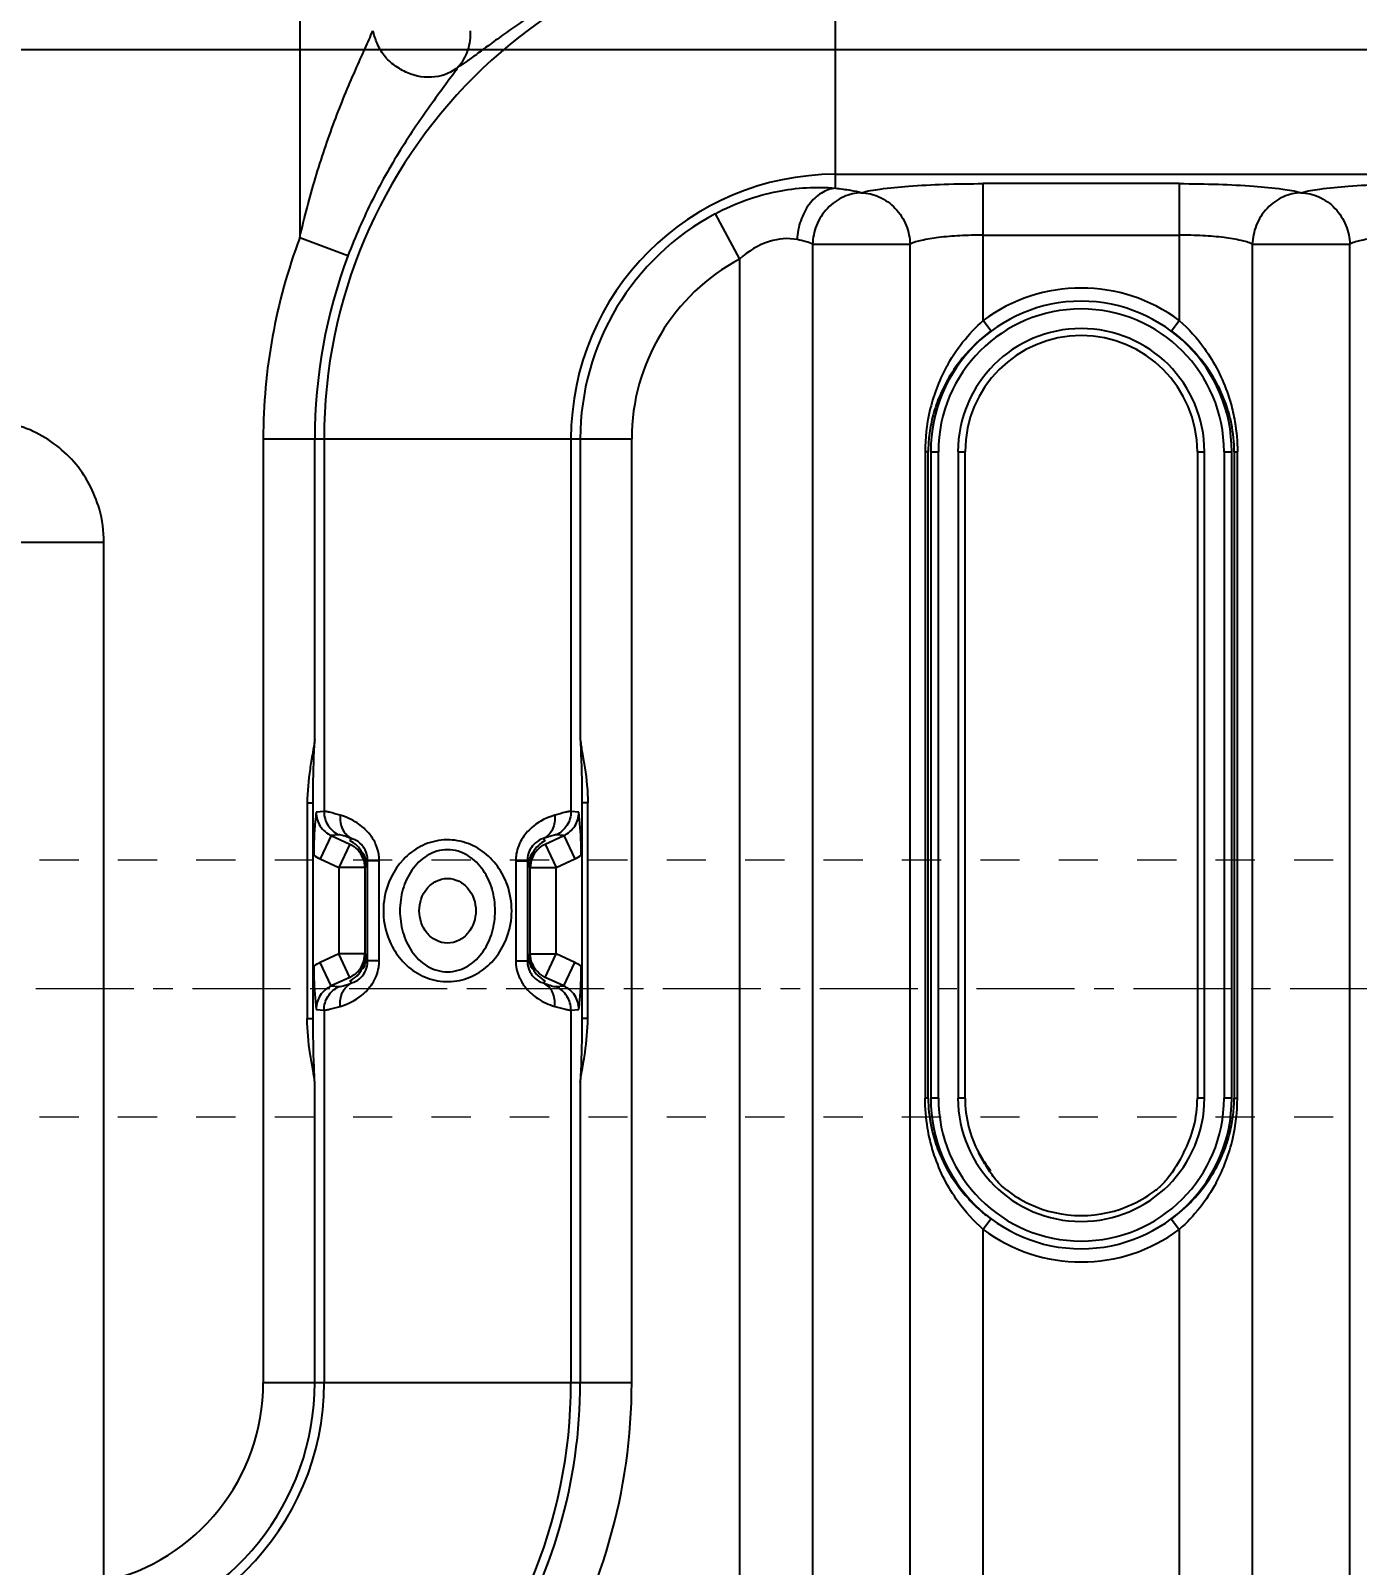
# Model space of a CAD drawing. Header units: millimetres. Extents: x 699 to 6116, y -3115 to -1923.
# Drawn here: x 881.8 to 933.4, y -2390.5 to -2330.8 of the extents above; entities that cross this region are included whole.
import ezdxf

# ---------------------------------------------------------------- set-up
doc = ezdxf.new("R2010")
doc.units = ezdxf.units.MM
doc.header["$LTSCALE"] = 16.335
doc.header["$PDMODE"] = 3
doc.header["$PDSIZE"] = 0.3125
doc.linetypes.add('CENTER', pattern=[0.6, 0.375, -0.075, 0.075, -0.075])
doc.linetypes.add('HIDDEN', pattern=[0.2, 0.1, -0.1])
doc.layers.get('0').update_dxf_attribs({"linetype": 'CONTINUOUS'})
doc.layers.get('Defpoints').update_dxf_attribs({"linetype": 'CONTINUOUS'})
doc.layers.add('cool', color=153, linetype='HIDDEN', lineweight=9)
doc.styles.get("Standard").update_dxf_attribs({"font": 'txt', "width": 0.8})
doc.dimstyles.get("Standard").update_dxf_attribs({"dimtxt": 0.15625, "dimasz": 0.1875, "dimexe": 0.125, "dimexo": 0.0625, "dimtad": 0, "dimtih": 1, "dimtoh": 1, "dimdsep": 46, "dimtxsty": 'Standard', "dimcen": 0.09, "dimadec": 0, "dimazin": 0, "dimtp": 0.01, "dimtm": 0.01, "dimtfac": 1, "dimtofl": 0, "dimtmove": 0, "dimatfit": 3, "dimfxl": 0, "dimtolj": 1, "dimarcsym": 0})

# ---------------------------------------------------------------- blocks, each defined once
blk = doc.blocks.new('*D755')
at = {"color": 4, "lineweight": -2}
blk.add_line((976.485, -2331.543), (755.484, -2331.543), dxfattribs=at)
at = {"layer": 'Defpoints', "color": 0}
for p in [(755.484, -2331.543), (976.547, -2331.543), (1045.847, -2423.043)]:
    blk.add_point(p, dxfattribs=at)
at = {"color": 6, "insert": (741.484, -2331.543), "char_height": 10, "attachment_point": 5}
blk.add_mtext('\\A1;91.50', dxfattribs=at)

msp = doc.modelspace()

# ---------------------------------------------------------------- linework, layer by layer
at = {"color": 7, "linetype": 'Continuous'}
for p, q in [((892.295, -2321.095), (892.295, -2338.847)), ((913.121, -2336.917), (913.121, -2326.244)), ((987.187, -2336.381), (913.121, -2336.381)), ((918.864, -2342.066), (918.864, -2336.743)), ((926.482, -2336.743), (918.864, -2336.743)), ((926.482, -2336.743), (926.482, -2342.066)), ((908.446, -2337.913), (909.389, -2339.677)), ((894.168, -2339.549), (892.295, -2338.846)), ((918.864, -2338.743), (926.482, -2338.743)), ((912.231, -2339.094), (912.231, -2492.991)), ((912.231, -2339.094), (916.022, -2339.094)), ((916.022, -2492.991), (916.022, -2339.094)), ((929.325, -2339.094), (929.325, -2492.991)), ((929.325, -2339.094), (933.116, -2339.094)), ((933.116, -2492.991), (933.116, -2339.094)), ((909.389, -2339.677), (909.389, -2492.408)), ((919.165, -2342.468), (918.864, -2342.066)), ((926.182, -2342.468), (926.482, -2342.066)), ((890.877, -2346.663), (890.877, -2383.364)), ((890.877, -2346.663), (905.2, -2346.663)), ((892.877, -2358.35), (892.877, -2346.663)), ((893.239, -2346.663), (893.239, -2361.154)), ((902.839, -2361.154), (902.839, -2346.663)), ((903.2, -2346.663), (903.2, -2358.348)), ((905.2, -2383.364), (905.2, -2346.663)), ((916.602, -2347.166), (916.602, -2372.303)), ((916.726, -2347.166), (916.602, -2347.166)), ((916.726, -2372.303), (916.726, -2347.166)), ((916.822, -2347.166), (916.822, -2372.303)), ((916.822, -2347.166), (917.123, -2347.166)), ((917.123, -2372.303), (917.123, -2347.166)), ((917.884, -2347.166), (917.884, -2372.303)), ((917.884, -2347.166), (918.16, -2347.166)), ((918.16, -2372.303), (918.16, -2347.166)), ((927.187, -2347.166), (927.187, -2372.303)), ((927.187, -2347.166), (927.463, -2347.166)), ((927.463, -2372.303), (927.463, -2347.166)), ((928.224, -2347.166), (928.224, -2372.303)), ((928.224, -2347.166), (928.525, -2347.166)), ((928.525, -2372.303), (928.525, -2347.166)), ((928.62, -2347.166), (928.62, -2372.303)), ((928.62, -2347.166), (928.745, -2347.166)), ((928.745, -2372.303), (928.745, -2347.166)), ((877.34, -2350.685), (884.678, -2350.685)), ((884.678, -2391.095), (884.678, -2350.685)), ((892.584, -2360.821), (892.584, -2369.206)), ((892.584, -2360.821), (892.814, -2360.821)), ((892.814, -2369.207), (892.814, -2360.82)), ((903.263, -2360.82), (903.263, -2369.207)), ((903.494, -2360.821), (903.263, -2360.821)), ((903.494, -2369.206), (903.494, -2360.821)), ((893.239, -2361.154), (892.931, -2361.179)), ((903.146, -2361.179), (902.839, -2361.154)), ((893.518, -2362.088), (893.094, -2362.999)), ((893.814, -2362.064), (893.518, -2362.088)), ((893.518, -2362.088), (894.24, -2362.425)), ((901.837, -2362.425), (902.559, -2362.088)), ((902.559, -2362.088), (902.263, -2362.064)), ((902.559, -2362.088), (902.983, -2362.999)), ((894.24, -2362.425), (893.815, -2363.335)), ((894.31, -2362.207), (894.24, -2362.29)), ((894.72, -2362.764), (894.721, -2362.761)), ((901.357, -2362.761), (901.357, -2362.764)), ((901.767, -2362.207), (901.837, -2362.29)), ((901.837, -2362.425), (902.262, -2363.335)), ((893.094, -2362.999), (893.815, -2363.335)), ((893.815, -2363.335), (893.815, -2366.692)), ((894.821, -2363.335), (893.815, -2363.335)), ((894.821, -2363.335), (894.821, -2366.692)), ((894.934, -2363.066), (894.853, -2363.161)), ((894.853, -2363.161), (894.853, -2363.335)), ((894.934, -2366.961), (894.934, -2363.066)), ((895.386, -2363.066), (894.934, -2363.066)), ((895.386, -2366.961), (895.386, -2363.066)), ((900.691, -2363.066), (900.691, -2366.961)), ((900.691, -2363.066), (901.143, -2363.066)), ((901.143, -2363.066), (901.143, -2366.961)), ((901.143, -2363.066), (901.224, -2363.161)), ((901.224, -2363.161), (901.224, -2363.335)), ((901.256, -2366.692), (901.256, -2363.335)), ((901.256, -2363.335), (902.262, -2363.335)), ((902.262, -2363.335), (902.983, -2362.999)), ((902.262, -2366.692), (902.262, -2363.335)), ((893.815, -2366.692), (893.094, -2367.028)), ((894.24, -2367.602), (893.815, -2366.692)), ((894.821, -2366.692), (893.815, -2366.692)), ((894.853, -2366.692), (894.853, -2366.866)), ((894.934, -2366.961), (894.853, -2366.866)), ((895.386, -2366.961), (894.934, -2366.961)), ((900.691, -2366.961), (901.143, -2366.961)), ((901.143, -2366.961), (901.224, -2366.866)), ((901.224, -2366.692), (901.224, -2366.866)), ((901.256, -2366.692), (902.262, -2366.692)), ((901.837, -2367.602), (902.262, -2366.692)), ((902.983, -2367.028), (902.262, -2366.692)), ((893.518, -2367.938), (893.094, -2367.028)), ((894.721, -2367.266), (894.72, -2367.263)), ((901.357, -2367.263), (901.357, -2367.266)), ((902.559, -2367.938), (902.983, -2367.028)), ((894.24, -2367.602), (893.518, -2367.938)), ((893.518, -2367.938), (893.814, -2367.963)), ((894.31, -2367.82), (894.24, -2367.737)), ((901.767, -2367.82), (901.837, -2367.737)), ((902.559, -2367.938), (901.837, -2367.602)), ((902.263, -2367.963), (902.559, -2367.938)), ((892.584, -2369.206), (892.814, -2369.206)), ((892.931, -2368.848), (893.239, -2368.873)), ((893.239, -2368.873), (893.239, -2383.364)), ((902.839, -2368.873), (903.146, -2368.848)), ((902.839, -2383.364), (902.839, -2368.873)), ((903.494, -2369.206), (903.263, -2369.206)), ((892.877, -2383.364), (892.877, -2371.679)), ((903.2, -2371.677), (903.2, -2383.364)), ((916.726, -2372.303), (916.602, -2372.303)), ((917.123, -2372.303), (916.822, -2372.303)), ((918.16, -2372.303), (917.884, -2372.303)), ((927.463, -2372.303), (927.187, -2372.303)), ((928.525, -2372.303), (928.224, -2372.303)), ((928.62, -2372.303), (928.745, -2372.303)), ((919.165, -2377.002), (918.865, -2377.403)), ((926.181, -2377.002), (926.481, -2377.403)), ((918.865, -2398.374), (918.865, -2377.404)), ((926.481, -2377.404), (926.481, -2398.374)), ((905.2, -2383.364), (890.877, -2383.364))]:
    msp.add_line(p, q, dxfattribs=at)
for centre, radius, start, end in [((913.121, -2346.663), 19.882, 90, 180), ((913.121, -2346.663), 10.283, 90, 180), ((913.121, -2346.663), 9.921, 118.1124, 180), ((913.121, -2346.663), 22.244, 159.42729, 180), ((913.121, -2346.663), 20.244, 159.42676, 180), ((913.121, -2346.663), 7.921, 118.11496, 180), ((922.673, -2347.166), 6.365, 53.24509, 126.756), ((922.673, -2347.166), 5.852, 0, 180), ((922.673, -2347.166), 5.551, 0, 180), ((922.673, -2347.166), 4.79, 0, 180), ((922.907, -2347.493), 6.265, 126.68104, 140.63403), ((922.433, -2347.5), 6.275, 42.44723, 53.31199), ((922.673, -2347.166), 4.514, 0, 180), ((922.778, -2347.385), 6.097, 140.64621, 149.14781), ((923.467, -2347.133), 6.86, 151.73542, 167.09977), ((922.63, -2347.296), 5.924, 149.15386, 157.87831), ((922.452, -2347.223), 5.732, 157.88489, 165.89702), ((923.591, -2347.17), 6.989, 167.02835, 179.96411), ((922.29, -2347.18), 5.564, 165.91139, 173.29477), ((922.184, -2347.167), 5.457, 173.30942, 179.99252), ((922.99, -2347.183), 5.63, 0.17063, 11.28416), ((893.403, -2363.343), 2.074, 46.64159, 48.91854), ((893.484, -2363.26), 1.957, 37.73679, 46.7035), ((893.809, -2363.206), 1.013, 25.92354, 64.94585), ((894.097, -2362.973), 0.795, 66.55422, 74.43916), ((893.82, -2363.334), 1.001, 21.68775, 43.43168), ((902.259, -2363.335), 1.003, 136.58371, 179.99284), ((902.268, -2363.206), 1.013, 115.05403, 154.07634), ((893.951, -2361.162), 2.027, 236.66808, 244.99291), ((893.982, -2363.162), 0.871, 0.04722, 9.68239), ((902.252, -2363.066), 1.56, 170.61494, 179.98539), ((902.098, -2363.064), 0.955, 172.44694, 180.08855), ((902.425, -2363.26), 1.169, 171.60653, 175.10995), ((902.126, -2361.161), 2.027, 295.00763, 303.33132), ((898.562, -2365.014), 3.017, 170.11969, 179.99222), ((897.516, -2365.013), 3.018, 350.09885, 359.99212), ((893.818, -2366.692), 1.003, 316.58371, 359.99284), ((893.979, -2366.963), 0.955, 352.49671, 0.08854), ((893.826, -2366.961), 1.56, 350.67566, 359.98573), ((893.951, -2368.866), 2.027, 115.00728, 123.33172), ((893.809, -2366.821), 1.013, 295.05403, 334.07634), ((902.258, -2366.693), 1.001, 201.68775, 223.43168), ((902.268, -2366.821), 1.013, 205.92354, 244.94585), ((902.126, -2368.866), 2.027, 56.6686, 64.9924), ((902.592, -2366.768), 1.956, 217.68747, 226.65606), ((901.981, -2367.054), 0.795, 246.57066, 254.43922), ((902.674, -2366.684), 2.073, 226.59429, 228.90551), ((922.356, -2372.287), 5.63, 180.16985, 191.27589), ((922.673, -2372.303), 5.852, 180, 0), ((922.673, -2372.303), 5.551, 180, 360), ((922.673, -2372.303), 4.79, 180, 360), ((922.673, -2372.303), 4.514, 180, 208.09971), ((922.673, -2372.303), 4.514, 331.90483, 0), ((921.759, -2372.299), 6.985, 347.00345, 359.96793), ((923.165, -2372.303), 5.455, 353.3054, 359.99398), ((923.056, -2372.289), 5.565, 345.90673, 353.2919), ((921.879, -2372.336), 6.86, 331.71126, 347.07732), ((922.895, -2372.247), 5.732, 337.87646, 345.89195), ((922.633, -2372.172), 5.927, 201.67348, 208.98434), ((922.924, -2372.025), 4.867, 209.59884, 219.34278), ((922.739, -2372.184), 5.899, 330.95728, 337.8845), ((922.757, -2372.101), 6.07, 209.00039, 222.55546), ((922.569, -2372.084), 6.097, 320.63719, 329.13815), ((922.65, -2372.135), 6.001, 329.15727, 330.96206), ((922.72, -2372.039), 4.835, 232.30581, 244.67445), ((922.623, -2372.032), 4.843, 295.32467, 307.67627), ((924.138, -2373.995), 2.364, 307.68916, 311.06026), ((922.941, -2371.941), 6.314, 222.49821, 229.13383), ((922.673, -2372.147), 4.718, 244.62602, 295.37333), ((922.462, -2371.997), 6.235, 310.32352, 320.63572), ((922.91, -2371.977), 6.267, 229.13139, 230.38455), ((922.844, -2372.058), 6.162, 230.37863, 233.34727), ((922.358, -2371.881), 6.391, 306.74971, 310.36448), ((922.673, -2372.303), 6.365, 233.25288, 306.74714), ((882.956, -2383.364), 19.882, 270, 0), ((882.956, -2383.364), 10.283, 270, 360), ((882.956, -2383.364), 7.921, 282.5589, 0), ((882.956, -2383.364), 9.921, 282.5589, 360), ((882.956, -2383.364), 20.244, 327.76467, 0), ((882.956, -2383.364), 22.244, 327.76473, 360)]:
    msp.add_arc(centre, radius, start, end, dxfattribs=at)
for points, knots in [([(902.791, -2329.252), (902.324, -2329.528), (901.441, -2330.084), (900.402, -2330.809), (899.659, -2331.352), (899.189, -2331.701), (898.799, -2331.983), (898.563, -2332.144), (898.457, -2332.2)], [0, 0, 0, 0, 0.310097, 0.596891, 0.724237, 0.836971, 0.931556, 1, 1, 1, 1]), ([(892.295, -2338.846), (892.471, -2338.064), (892.873, -2336.539), (893.603, -2334.365), (894.289, -2332.7), (894.812, -2331.537), (895.041, -2331.027), (895.137, -2330.797)], [0, 0, 0, 0, 0.281124, 0.552727, 0.803715, 0.912437, 1, 1, 1, 1]), ([(898.457, -2332.2), (898.212, -2332.422), (897.524, -2332.702), (896.62, -2332.538), (895.979, -2332.17), (895.558, -2331.787), (895.29, -2331.303), (895.184, -2330.961), (895.138, -2330.796)], [0, 0, 0, 0, 0.232035, 0.484937, 0.617307, 0.749047, 0.879462, 1, 1, 1, 1]), ([(898.457, -2332.2), (898.624, -2332.017), (898.885, -2331.566), (898.945, -2331.051), (898.928, -2330.796)], [0, 0, 0, 0, 0.492652, 1, 1, 1, 1]), ([(898.457, -2332.2), (898.324, -2332.398), (898.004, -2332.835), (897.255, -2333.851), (896.229, -2335.342), (895.088, -2337.348), (894.449, -2338.801), (894.168, -2339.549)], [0, 0, 0, 0, 0.083637, 0.19025, 0.443524, 0.719151, 1, 1, 1, 1]), ([(908.446, -2337.913), (909.202, -2337.509), (910.74, -2336.951), (912.371, -2336.849), (913.121, -2336.917)], [0, 0, 0, 0, 0.53203, 1, 1, 1, 1]), ([(913.121, -2336.917), (912.928, -2336.935), (912.528, -2337.083), (912.057, -2337.546), (911.733, -2338.182), (911.641, -2338.668), (911.628, -2338.917)], [0, 0, 0, 0, 0.215904, 0.456455, 0.721739, 1, 1, 1, 1]), ([(914.126, -2337.094), (913.892, -2337.103), (913.399, -2337.22), (912.768, -2337.674), (912.346, -2338.338), (912.239, -2338.849), (912.231, -2339.094)], [0, 0, 0, 0, 0.233589, 0.491565, 0.754786, 1, 1, 1, 1]), ([(913.121, -2336.917), (913.317, -2336.94), (913.655, -2336.986), (913.989, -2337.054), (914.127, -2337.094)], [0, 0, 0, 0, 0.579616, 1, 1, 1, 1]), ([(914.126, -2337.094), (914.361, -2337.103), (914.854, -2337.22), (915.485, -2337.673), (915.907, -2338.338), (916.014, -2338.849), (916.022, -2339.094)], [0, 0, 0, 0, 0.233576, 0.49155, 0.754779, 1, 1, 1, 1]), ([(914.127, -2337.094), (914.364, -2337.024), (914.977, -2336.927), (916.049, -2336.823), (917.387, -2336.758), (918.356, -2336.742), (918.864, -2336.743)], [0, 0, 0, 0, 0.155953, 0.389399, 0.679638, 1, 1, 1, 1]), ([(926.482, -2336.743), (926.991, -2336.743), (927.959, -2336.758), (929.298, -2336.823), (930.37, -2336.927), (930.983, -2337.024), (931.22, -2337.094)], [0, 0, 0, 0, 0.320382, 0.610623, 0.844065, 1, 1, 1, 1]), ([(931.22, -2337.094), (930.986, -2337.103), (930.492, -2337.22), (929.862, -2337.674), (929.44, -2338.338), (929.333, -2338.849), (929.325, -2339.094)], [0, 0, 0, 0, 0.233582, 0.491558, 0.754783, 1, 1, 1, 1]), ([(931.22, -2337.094), (931.457, -2337.024), (932.07, -2336.927), (933.143, -2336.823), (934.481, -2336.758), (935.45, -2336.743), (935.958, -2336.743)], [0, 0, 0, 0, 0.155949, 0.389399, 0.679641, 1, 1, 1, 1]), ([(931.22, -2337.094), (931.454, -2337.103), (931.948, -2337.22), (932.578, -2337.673), (933, -2338.338), (933.107, -2338.849), (933.116, -2339.094)], [0, 0, 0, 0, 0.233579, 0.491555, 0.754782, 1, 1, 1, 1]), ([(911.628, -2338.917), (911.277, -2338.849), (910.431, -2338.924), (909.726, -2339.376), (909.389, -2339.677)], [0, 0, 0, 0, 0.441713, 1, 1, 1, 1]), ([(912.231, -2339.094), (912.151, -2339.055), (911.951, -2338.987), (911.746, -2338.94), (911.628, -2338.917)], [0, 0, 0, 0, 0.426069, 1, 1, 1, 1]), ([(918.864, -2338.743), (918.559, -2338.743), (917.977, -2338.758), (917.173, -2338.823), (916.528, -2338.928), (916.16, -2339.026), (916.022, -2339.094)], [0, 0, 0, 0, 0.318094, 0.606842, 0.840019, 1, 1, 1, 1]), ([(929.325, -2339.094), (929.187, -2339.026), (928.819, -2338.927), (928.174, -2338.823), (927.369, -2338.758), (926.787, -2338.743), (926.482, -2338.743)], [0, 0, 0, 0, 0.159966, 0.393169, 0.681938, 1, 1, 1, 1]), ([(935.958, -2338.743), (935.653, -2338.743), (935.071, -2338.758), (934.266, -2338.823), (933.622, -2338.927), (933.253, -2339.026), (933.116, -2339.094)], [0, 0, 0, 0, 0.318068, 0.606833, 0.840031, 1, 1, 1, 1]), ([(928.222, -2345.107), (928.155, -2344.94), (927.856, -2344.276), (927.433, -2343.669), (927.063, -2343.265)], [0, 0, 0, 0, 0.248207, 1, 1, 1, 1]), ([(927.462, -2343.147), (927.857, -2343.698), (928.277, -2344.524), (928.52, -2345.399), (928.571, -2345.623)], [0, 0, 0, 0, 0.746535, 1, 1, 1, 1]), ([(928.511, -2346.081), (928.495, -2345.997), (928.42, -2345.666), (928.315, -2345.343), (928.222, -2345.107)], [0, 0, 0, 0, 0.253093, 1, 1, 1, 1]), ([(884.504, -2349.401), (884.405, -2349.063), (884.141, -2348.404), (883.339, -2347.24), (881.871, -2346.173), (879.741, -2345.778), (878.341, -2346.169), (877.722, -2346.496)], [0, 0, 0, 0, 0.125575, 0.251178, 0.500815, 0.750401, 1, 1, 1, 1]), ([(928.571, -2345.623), (928.599, -2345.748), (928.7, -2346.256), (928.744, -2346.775), (928.744, -2347.166)], [0, 0, 0, 0, 0.246522, 1, 1, 1, 1]), ([(892.877, -2358.353), (892.86, -2358.535), (892.794, -2358.918), (892.644, -2359.733), (892.592, -2360.38), (892.584, -2360.821)], [0, 0, 0, 0, 0.220595, 0.468086, 1, 1, 1, 1]), ([(892.814, -2360.82), (892.814, -2360.607), (892.821, -2359.783), (892.844, -2358.96), (892.877, -2358.35)], [0, 0, 0, 0, 0.258531, 1, 1, 1, 1]), ([(903.2, -2358.348), (903.211, -2358.545), (903.246, -2359.368), (903.263, -2360.193), (903.263, -2360.82)], [0, 0, 0, 0, 0.238737, 1, 1, 1, 1]), ([(903.2, -2358.354), (903.217, -2358.522), (903.279, -2358.889), (903.425, -2359.704), (903.493, -2360.363), (903.493, -2360.821)], [0, 0, 0, 0, 0.204381, 0.447908, 1, 1, 1, 1]), ([(892.931, -2361.179), (892.919, -2361.298), (892.863, -2361.855), (892.837, -2362.415), (892.837, -2362.855)], [0, 0, 0, 0, 0.213161, 1, 1, 1, 1]), ([(892.931, -2361.179), (892.931, -2361.367), (893.044, -2361.752), (893.348, -2362.01), (893.518, -2362.088)], [0, 0, 0, 0, 0.500367, 1, 1, 1, 1]), ([(893.865, -2361.297), (893.728, -2361.257), (893.547, -2361.205), (893.337, -2361.162), (893.265, -2361.152), (893.239, -2361.154)], [0, 0, 0, 0, 0.665407, 0.875292, 1, 1, 1, 1]), ([(893.239, -2361.154), (893.239, -2361.341), (893.347, -2361.722), (893.645, -2361.984), (893.814, -2362.064)], [0, 0, 0, 0, 0.500608, 1, 1, 1, 1]), ([(893.865, -2361.297), (893.848, -2361.481), (893.899, -2361.85), (894.159, -2362.131), (894.31, -2362.207)], [0, 0, 0, 0, 0.522337, 1, 1, 1, 1]), ([(894.765, -2361.78), (894.69, -2361.714), (894.416, -2361.508), (894.097, -2361.364), (893.865, -2361.297)], [0, 0, 0, 0, 0.293028, 1, 1, 1, 1]), ([(902.212, -2361.297), (901.913, -2361.384), (901.435, -2361.622), (900.918, -2362.172), (900.749, -2362.587), (900.712, -2362.811)], [0, 0, 0, 0, 0.419119, 0.694058, 1, 1, 1, 1]), ([(902.212, -2361.297), (902.229, -2361.481), (902.178, -2361.85), (901.918, -2362.131), (901.767, -2362.207)], [0, 0, 0, 0, 0.522338, 1, 1, 1, 1]), ([(902.839, -2361.154), (902.812, -2361.152), (902.74, -2361.162), (902.531, -2361.205), (902.35, -2361.257), (902.212, -2361.297)], [0, 0, 0, 0, 0.124728, 0.334597, 1, 1, 1, 1]), ([(902.839, -2361.154), (902.838, -2361.341), (902.73, -2361.722), (902.432, -2361.984), (902.263, -2362.064)], [0, 0, 0, 0, 0.500609, 1, 1, 1, 1]), ([(902.559, -2362.088), (902.73, -2362.01), (903.034, -2361.751), (903.146, -2361.367), (903.146, -2361.179)], [0, 0, 0, 0, 0.499859, 1, 1, 1, 1]), ([(903.24, -2362.855), (903.24, -2362.694), (903.231, -2362.135), (903.187, -2361.576), (903.146, -2361.179)], [0, 0, 0, 0, 0.287229, 1, 1, 1, 1]), ([(893.998, -2362.101), (893.982, -2362.096), (893.933, -2362.082), (893.883, -2362.07), (893.848, -2362.065)], [0, 0, 0, 0, 0.311222, 1, 1, 1, 1]), ([(894.31, -2362.207), (894.28, -2362.196), (894.176, -2362.159), (894.072, -2362.123), (893.998, -2362.101)], [0, 0, 0, 0, 0.290956, 1, 1, 1, 1]), ([(895.307, -2362.576), (895.292, -2362.528), (895.222, -2362.346), (895.12, -2362.177), (895.032, -2362.062)], [0, 0, 0, 0, 0.257893, 1, 1, 1, 1]), ([(902.263, -2362.064), (902.242, -2362.062), (902.184, -2362.072), (902.018, -2362.116), (901.875, -2362.167), (901.767, -2362.207)], [0, 0, 0, 0, 0.123367, 0.332805, 1, 1, 1, 1]), ([(894.791, -2362.567), (894.761, -2362.522), (894.658, -2362.389), (894.517, -2362.288), (894.413, -2362.243)], [0, 0, 0, 0, 0.324542, 1, 1, 1, 1]), ([(894.729, -2362.795), (894.728, -2362.791), (894.725, -2362.781), (894.72, -2362.771), (894.72, -2362.764)], [0, 0, 0, 0, 0.362695, 1, 1, 1, 1]), ([(894.721, -2362.762), (894.721, -2362.758), (894.721, -2362.752), (894.733, -2362.751), (894.742, -2362.765), (894.759, -2362.784), (894.777, -2362.817), (894.813, -2362.893), (894.832, -2362.962), (894.841, -2363.015)], [0, 0, 0, 0, 0.030121, 0.050864, 0.098315, 0.18082, 0.302584, 0.471827, 1, 1, 1, 1]), ([(894.934, -2363.066), (894.934, -2363.018), (894.921, -2362.844), (894.859, -2362.674), (894.791, -2362.567)], [0, 0, 0, 0, 0.27182, 1, 1, 1, 1]), ([(900.364, -2364.019), (900.271, -2363.757), (900.012, -2363.259), (899.416, -2362.66), (898.647, -2362.285), (897.786, -2362.215), (896.964, -2362.472), (896.07, -2363.153), (895.683, -2363.954), (895.589, -2364.496)], [0, 0, 0, 0, 0.12475, 0.24862, 0.374145, 0.501554, 0.628097, 0.752427, 1, 1, 1, 1]), ([(899.888, -2365.013), (899.888, -2364.733), (899.814, -2364.175), (899.468, -2363.411), (898.872, -2362.811), (898.039, -2362.556), (897.205, -2362.811), (896.609, -2363.411), (896.263, -2364.175), (896.189, -2364.733), (896.189, -2365.013)], [0, 0, 0, 0, 0.127223, 0.251148, 0.374261, 0.499969, 0.625718, 0.748846, 0.872776, 1, 1, 1, 1]), ([(901.767, -2362.207), (901.656, -2362.238), (901.354, -2362.396), (901.18, -2362.724), (901.152, -2362.939)], [0, 0, 0, 0, 0.348046, 1, 1, 1, 1]), ([(901.224, -2363.161), (901.224, -2363.08), (901.237, -2362.972), (901.282, -2362.855), (901.306, -2362.804), (901.328, -2362.773), (901.339, -2362.755), (901.355, -2362.749), (901.356, -2362.758), (901.357, -2362.762)], [0, 0, 0, 0, 0.53878, 0.709627, 0.830417, 0.911609, 0.958791, 0.977938, 1, 1, 1, 1]), ([(901.357, -2362.764), (901.357, -2362.77), (901.349, -2362.789), (901.329, -2362.853), (901.308, -2362.912), (901.296, -2362.958)], [0, 0, 0, 0, 0.097651, 0.292493, 1, 1, 1, 1]), ([(894.821, -2363.248), (894.821, -2363.187), (894.808, -2363.032), (894.76, -2362.884), (894.729, -2362.795)], [0, 0, 0, 0, 0.394218, 1, 1, 1, 1]), ([(901.296, -2362.958), (901.293, -2362.968), (901.282, -2363.011), (901.273, -2363.055), (901.268, -2363.089)], [0, 0, 0, 0, 0.21794, 1, 1, 1, 1]), ([(896.939, -2365.013), (896.939, -2364.711), (897.095, -2364.234), (897.575, -2363.835), (898.039, -2363.718), (898.502, -2363.835), (898.982, -2364.234), (899.138, -2364.711), (899.138, -2365.013)], [0, 0, 0, 0, 0.248557, 0.373906, 0.499992, 0.626075, 0.751443, 1, 1, 1, 1]), ([(896.189, -2365.013), (896.189, -2365.294), (896.263, -2365.852), (896.609, -2366.616), (897.205, -2367.216), (898.038, -2367.471), (898.872, -2367.216), (899.468, -2366.616), (899.814, -2365.852), (899.888, -2365.294), (899.888, -2365.013)], [0, 0, 0, 0, 0.127226, 0.251152, 0.374267, 0.499976, 0.625725, 0.748852, 0.87278, 1, 1, 1, 1]), ([(899.138, -2365.013), (899.138, -2365.316), (898.982, -2365.793), (898.502, -2366.192), (898.039, -2366.309), (897.575, -2366.192), (897.095, -2365.793), (896.939, -2365.316), (896.939, -2365.013)], [0, 0, 0, 0, 0.248549, 0.373894, 0.499976, 0.626048, 0.751414, 1, 1, 1, 1]), ([(895.716, -2366.016), (895.809, -2366.277), (896.07, -2366.773), (896.666, -2367.37), (897.435, -2367.743), (898.295, -2367.811), (899.115, -2367.554), (900.008, -2366.873), (900.394, -2366.073), (900.488, -2365.532)], [0, 0, 0, 0, 0.124734, 0.248609, 0.374152, 0.501566, 0.628103, 0.752429, 1, 1, 1, 1]), ([(894.853, -2366.866), (894.853, -2366.947), (894.839, -2367.055), (894.796, -2367.172), (894.772, -2367.223), (894.749, -2367.254), (894.738, -2367.272), (894.722, -2367.278), (894.721, -2367.269), (894.721, -2367.265)], [0, 0, 0, 0, 0.536338, 0.708417, 0.829475, 0.910471, 0.958231, 0.977628, 1, 1, 1, 1]), ([(894.783, -2367.062), (894.787, -2367.048), (894.803, -2366.984), (894.813, -2366.919), (894.817, -2366.867)], [0, 0, 0, 0, 0.208184, 1, 1, 1, 1]), ([(901.143, -2366.961), (901.143, -2367.009), (901.156, -2367.182), (901.218, -2367.352), (901.286, -2367.459)], [0, 0, 0, 0, 0.271751, 1, 1, 1, 1]), ([(901.241, -2367.037), (901.238, -2367.024), (901.228, -2366.968), (901.224, -2366.91), (901.224, -2366.866)], [0, 0, 0, 0, 0.229557, 1, 1, 1, 1]), ([(901.256, -2366.779), (901.256, -2366.84), (901.269, -2366.995), (901.317, -2367.142), (901.348, -2367.231)], [0, 0, 0, 0, 0.393345, 1, 1, 1, 1]), ([(892.837, -2367.172), (892.837, -2367.333), (892.846, -2367.892), (892.89, -2368.451), (892.931, -2368.848)], [0, 0, 0, 0, 0.287227, 1, 1, 1, 1]), ([(893.865, -2368.73), (894.165, -2368.643), (894.643, -2368.405), (895.159, -2367.854), (895.328, -2367.439), (895.365, -2367.214)], [0, 0, 0, 0, 0.419109, 0.694063, 1, 1, 1, 1]), ([(894.31, -2367.82), (894.421, -2367.789), (894.724, -2367.63), (894.897, -2367.302), (894.926, -2367.088)], [0, 0, 0, 0, 0.348001, 1, 1, 1, 1]), ([(894.72, -2367.263), (894.72, -2367.257), (894.728, -2367.237), (894.749, -2367.171), (894.771, -2367.11), (894.783, -2367.062)], [0, 0, 0, 0, 0.096382, 0.291016, 1, 1, 1, 1]), ([(900.77, -2367.451), (900.786, -2367.498), (900.855, -2367.68), (900.956, -2367.849), (901.044, -2367.964)], [0, 0, 0, 0, 0.257865, 1, 1, 1, 1]), ([(901.357, -2367.265), (901.356, -2367.27), (901.348, -2367.28), (901.335, -2367.263), (901.321, -2367.247), (901.303, -2367.216), (901.27, -2367.148), (901.251, -2367.085), (901.241, -2367.037)], [0, 0, 0, 0, 0.045836, 0.092461, 0.175998, 0.299884, 0.470581, 1, 1, 1, 1]), ([(901.286, -2367.459), (901.315, -2367.505), (901.419, -2367.638), (901.56, -2367.739), (901.664, -2367.784)], [0, 0, 0, 0, 0.324676, 1, 1, 1, 1]), ([(901.348, -2367.231), (901.349, -2367.235), (901.352, -2367.246), (901.357, -2367.256), (901.357, -2367.263)], [0, 0, 0, 0, 0.362698, 1, 1, 1, 1]), ([(903.146, -2368.848), (903.158, -2368.729), (903.214, -2368.172), (903.24, -2367.612), (903.24, -2367.172)], [0, 0, 0, 0, 0.213168, 1, 1, 1, 1]), ([(893.518, -2367.938), (893.348, -2368.017), (893.044, -2368.275), (892.931, -2368.66), (892.931, -2368.848)], [0, 0, 0, 0, 0.499687, 1, 1, 1, 1]), ([(893.239, -2368.873), (893.239, -2368.686), (893.347, -2368.305), (893.645, -2368.043), (893.814, -2367.963)], [0, 0, 0, 0, 0.500609, 1, 1, 1, 1]), ([(893.814, -2367.963), (893.835, -2367.965), (893.893, -2367.955), (894.059, -2367.911), (894.202, -2367.86), (894.31, -2367.82)], [0, 0, 0, 0, 0.123367, 0.332805, 1, 1, 1, 1]), ([(893.865, -2368.73), (893.848, -2368.546), (893.899, -2368.177), (894.159, -2367.896), (894.31, -2367.82)], [0, 0, 0, 0, 0.522338, 1, 1, 1, 1]), ([(902.212, -2368.73), (902.229, -2368.546), (902.178, -2368.177), (901.918, -2367.896), (901.767, -2367.82)], [0, 0, 0, 0, 0.522336, 1, 1, 1, 1]), ([(901.767, -2367.82), (901.797, -2367.831), (901.901, -2367.868), (902.005, -2367.904), (902.08, -2367.926)], [0, 0, 0, 0, 0.290978, 1, 1, 1, 1]), ([(902.08, -2367.926), (902.095, -2367.931), (902.144, -2367.945), (902.194, -2367.957), (902.229, -2367.962)], [0, 0, 0, 0, 0.311224, 1, 1, 1, 1]), ([(902.839, -2368.873), (902.838, -2368.686), (902.73, -2368.305), (902.432, -2368.043), (902.263, -2367.963)], [0, 0, 0, 0, 0.500608, 1, 1, 1, 1]), ([(903.146, -2368.848), (903.146, -2368.66), (903.034, -2368.275), (902.73, -2368.017), (902.559, -2367.938)], [0, 0, 0, 0, 0.500463, 1, 1, 1, 1]), ([(893.239, -2368.873), (893.265, -2368.875), (893.337, -2368.865), (893.547, -2368.822), (893.728, -2368.77), (893.865, -2368.73)], [0, 0, 0, 0, 0.124728, 0.334597, 1, 1, 1, 1]), ([(901.311, -2368.247), (901.387, -2368.313), (901.661, -2368.519), (901.98, -2368.663), (902.212, -2368.73)], [0, 0, 0, 0, 0.293042, 1, 1, 1, 1]), ([(902.212, -2368.73), (902.35, -2368.77), (902.531, -2368.822), (902.74, -2368.865), (902.812, -2368.875), (902.839, -2368.873)], [0, 0, 0, 0, 0.665407, 0.875292, 1, 1, 1, 1]), ([(892.877, -2371.673), (892.86, -2371.505), (892.798, -2371.138), (892.652, -2370.323), (892.584, -2369.664), (892.584, -2369.206)], [0, 0, 0, 0, 0.204381, 0.447908, 1, 1, 1, 1]), ([(892.877, -2371.679), (892.866, -2371.482), (892.831, -2370.659), (892.814, -2369.834), (892.814, -2369.207)], [0, 0, 0, 0, 0.238737, 1, 1, 1, 1]), ([(903.2, -2371.674), (903.217, -2371.492), (903.283, -2371.109), (903.433, -2370.294), (903.485, -2369.647), (903.494, -2369.206)], [0, 0, 0, 0, 0.220595, 0.468086, 1, 1, 1, 1]), ([(903.263, -2369.207), (903.263, -2369.42), (903.257, -2370.244), (903.233, -2371.067), (903.2, -2371.677)], [0, 0, 0, 0, 0.258531, 1, 1, 1, 1]), ([(916.776, -2373.847), (916.748, -2373.722), (916.647, -2373.214), (916.602, -2372.694), (916.602, -2372.303)], [0, 0, 0, 0, 0.246502, 1, 1, 1, 1]), ([(916.835, -2373.388), (916.852, -2373.472), (916.926, -2373.802), (917.031, -2374.126), (917.124, -2374.361)], [0, 0, 0, 0, 0.253094, 1, 1, 1, 1]), ([(917.887, -2376.325), (917.491, -2375.774), (917.071, -2374.947), (916.827, -2374.071), (916.776, -2373.847)], [0, 0, 0, 0, 0.746531, 1, 1, 1, 1])]:
    msp.add_open_spline(points, degree=3, knots=knots, dxfattribs=at)
for points in [[(917.425, -2343.884), (917.791, -2343.204), (918.282, -2342.574), (918.865, -2342.066)], [(926.482, -2342.066), (926.849, -2342.386), (927.179, -2342.752), (927.462, -2343.147)], [(884.678, -2350.685), (884.679, -2350.253), (884.622, -2349.817), (884.504, -2349.401)], [(893.848, -2362.065), (893.837, -2362.064), (893.826, -2362.063), (893.814, -2362.064)], [(894.24, -2362.425), (894.354, -2362.478), (894.46, -2362.554), (894.547, -2362.646)], [(895.386, -2363.066), (895.386, -2362.9), (895.359, -2362.733), (895.307, -2362.576)], [(901.531, -2362.646), (901.617, -2362.554), (901.723, -2362.478), (901.837, -2362.425)], [(894.75, -2362.964), (894.796, -2363.081), (894.821, -2363.209), (894.821, -2363.335)], [(901.26, -2363.16), (901.258, -2363.189), (901.256, -2363.219), (901.256, -2363.248)], [(900.533, -2365.013), (900.533, -2364.677), (900.476, -2364.336), (900.364, -2364.019)], [(895.544, -2365.013), (895.544, -2365.353), (895.603, -2365.696), (895.716, -2366.016)], [(894.817, -2366.867), (894.82, -2366.838), (894.821, -2366.808), (894.821, -2366.779)], [(900.691, -2366.961), (900.691, -2367.127), (900.718, -2367.294), (900.77, -2367.451)], [(901.327, -2367.063), (901.281, -2366.946), (901.256, -2366.818), (901.256, -2366.692)], [(894.547, -2367.381), (894.46, -2367.473), (894.354, -2367.549), (894.24, -2367.602)], [(901.837, -2367.602), (901.723, -2367.549), (901.617, -2367.473), (901.531, -2367.381)], [(902.229, -2367.962), (902.24, -2367.963), (902.252, -2367.964), (902.263, -2367.963)], [(918.961, -2374.907), (918.866, -2374.751), (918.778, -2374.591), (918.692, -2374.429)], [(926.655, -2374.429), (926.471, -2374.774), (926.277, -2375.119), (926.03, -2375.423)], [(919.303, -2375.407), (919.177, -2375.249), (919.065, -2375.08), (918.961, -2374.907)], [(919.763, -2375.865), (919.592, -2375.733), (919.439, -2375.576), (919.303, -2375.407)], [(926.03, -2375.423), (925.927, -2375.55), (925.814, -2375.67), (925.691, -2375.777)], [(927.92, -2375.587), (927.554, -2376.267), (927.064, -2376.896), (926.481, -2377.404)], [(918.865, -2377.404), (918.499, -2377.085), (918.17, -2376.719), (917.887, -2376.325)]]:
    msp.add_open_spline(points, degree=3, dxfattribs=at)
at = {"layer": 'cool', "ltscale": 0.932966}
for p, q in [((1316.517, -2363.043), (827.847, -2363.043)), ((1316.517, -2373.043), (827.847, -2373.043))]:
    msp.add_line(p, q, dxfattribs=at)
at = {"layer": 'cool', "color": 1, "linetype": 'CENTER', "ltscale": 0.621977}
msp.add_line((1330.847, -2368.043), (822.847, -2368.043), dxfattribs=at)

# ---------------------------------------------------------------- dimensions: what is measured, and where the dimension line sits
dim = msp.add_ordinate_dim(feature_location=(976.547, -2331.543), offset=(-221.063, 0), dtype=0, origin=(1045.847, -2423.043), dimstyle='Standard', override={"dimtxt": 10, "dimasz": 10, "dimgap": 0, "dimtih": 0, "dimtoh": 0, "dimzin": 0, "dimcen": 0, "dimclrd": 4, "dimclre": 4, "dimclrt": 6, "dimadec": 2, "dimtp": 0, "dimtm": 0, "dimtzin": 0})
dim.commit()
dim.dimension.update_dxf_attribs({"geometry": '*D755', "text_midpoint": (741.484, -2331.543)})

doc.saveas('drawing.dxf')
